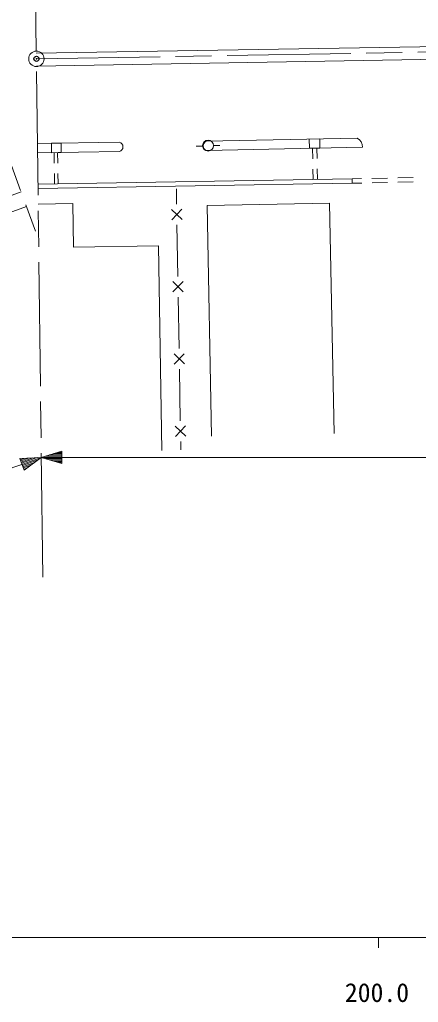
# Model space of a CAD drawing. Units: millimetres, scale not verified. Extents: x 40000 to 680000, y 20000 to 380000.
# Drawn here: x 233178 to 271860, y 198715 to 293940 of the extents above; entities that cross this region are included whole.
import ezdxf
from ezdxf.enums import TextEntityAlignment as Align

# ---------------------------------------------------------------- set-up
doc = ezdxf.new("R2010")
doc.units = ezdxf.units.MM
doc.header["$LTSCALE"] = 1000
doc.header["$PDMODE"] = 32
doc.header["$PDSIZE"] = 500
doc.linetypes.add('CHAIN', pattern=[18.5, 12, -1.5, 3.5, -1.5])
for name, color, linetype, lineweight in [('M-BGD', 7, 'Continuous', 13), ('M-BMK', 2, 'CHAIN', 13), ('M-BMK-SRVR', 3, 'Continuous', 13), ('M-STR-HTXT', 7, 'Continuous', 13), ('M-STR-STRD', 7, 'Continuous', 13), ('M-TTL-BAND', 7, 'Continuous', 13)]:
    doc.layers.add(name, color=color, linetype=linetype, lineweight=lineweight)
doc.layers.add('M-OTRS', color=6, linetype='Continuous')
doc.styles.add('ＭＳ ゴシック', font='')
doc.styles.get('ＭＳ ゴシック').set_extended_font_data('MS Gothic')

msp = doc.modelspace()

# ---------------------------------------------------------------- linework, layer by layer
at = {"layer": 'M-BGD'}
for p, q in [((236254, 281958), (237201, 281974)), ((236269, 281041), (236254, 281958)), ((237201, 281974), (237216, 281057)), ((261267, 282365), (262297, 282387)), ((261286, 281479), (261267, 282365)), ((262297, 282387), (262316, 281501)), ((237216, 281057), (236269, 281041)), ((236535, 280034), (236517, 281046)), ((236871, 280039), (236854, 281051)), ((250930, 281688), (250311, 281684)), ((252585, 281732), (251978, 281737)), ((262316, 281501), (261286, 281479)), ((261606, 280466), (261588, 281486)), ((262035, 280475), (262018, 281495)), ((236569, 278022), (236551, 279034)), ((236905, 278028), (236888, 279039)), ((261640, 278447), (261623, 279466)), ((262069, 278454), (262052, 279475)), ((234954, 277995), (265446, 278511)), ((234961, 277573), (265453, 278090)), ((265446, 278511), (266357, 278533)), ((265446, 278511), (265453, 278090)), ((265453, 278090), (266365, 278110)), ((267357, 278556), (268856, 278591)), ((267364, 278131), (268864, 278163)), ((269856, 278614), (271356, 278649)), ((269864, 278184), (271364, 278216)), ((233332, 277244), (216735, 271307)), ((248380, 277562), (248406, 276063)), ((229438, 274228), (233852, 275826)), ((238337, 276128), (234982, 276072)), ((238407, 271900), (238337, 276128)), ((248932, 274572), (247915, 275554)), ((248915, 275571), (247932, 274554)), ((251366, 275916), (263250, 276144)), ((251795, 253594), (251366, 275916)), ((263250, 276144), (263678, 253823)), ((248440, 274063), (248526, 269064)), ((246638, 272035), (238407, 271900)), ((246964, 252183), (246638, 272035)), ((249052, 267573), (248035, 268555)), ((249035, 268572), (248052, 267555)), ((248561, 267064), (248646, 262065)), ((249172, 260574), (248155, 261556)), ((249155, 261573), (248172, 260556)), ((248681, 260065), (248767, 255066)), ((249292, 253575), (248275, 254557)), ((249275, 254574), (248293, 253557)), ((248801, 253066), (248815, 252266))]:
    msp.add_line(p, q, dxfattribs=at)
msp.add_circle((251453, 281733), 525, dxfattribs=at)
at = {"layer": 'M-BMK'}
for p, q in [((234795, 290888), (234184, 340359)), ((234804, 290144), (295126, 291175)), ((229146, 288661), (234730, 273431)), ((235424, 239928), (234813, 289393))]:
    msp.add_line(p, q, dxfattribs=at)
at = {"layer": 'M-BMK-SRVR'}
msp.add_circle((234804, 290144), 750, dxfattribs=at)
at = {"layer": 'M-OTRS'}
msp.add_point((234804, 290144), dxfattribs=at)
at = {"layer": 'M-STR-HTXT'}
for p, q in [((235281, 251524), (233197, 251399)), ((233197, 251399), (233610, 250272)), ((233614, 251424), (233238, 251286)), ((233279, 251173), (234030, 251449)), ((234447, 251474), (233321, 251061)), ((233362, 250948), (234864, 251499)), ((235281, 251524), (233403, 250835)), ((235281, 251524), (233610, 250272)), ((235281, 251524), (237281, 252124)), ((235281, 251524), (237281, 250924)), ((235281, 251524), (237281, 251524)), ((237281, 251644), (235681, 251644)), ((237281, 251404), (235681, 251404)), ((236081, 251764), (237281, 251764)), ((237281, 251884), (236481, 251884)), ((236881, 252004), (237281, 252004)), ((237281, 250924), (237281, 252124)), ((237281, 251524), (319643, 251524)), ((233445, 250723), (234947, 251274)), ((234613, 251023), (233486, 250610)), ((233527, 250497), (234278, 250773)), ((233944, 250523), (233569, 250385)), ((236081, 251284), (237281, 251284)), ((237281, 251164), (236481, 251164)), ((236881, 251044), (237281, 251044))]:
    msp.add_line(p, q, dxfattribs=at)
msp.add_arc((174816, 416304), 175523, 249.88553, 289.49745, dxfattribs=at)
at = {"layer": 'M-STR-STRD'}
for p, q in [((234795, 290677), (295117, 291708)), ((234816, 289427), (295139, 290459)), ((234906, 281936), (242838, 282066)), ((251272, 282149), (265926, 282465)), ((234920, 281020), (242853, 281149)), ((251291, 281263), (266436, 281590))]:
    msp.add_line(p, q, dxfattribs=at)
for centre, radius, start, end in [((242730, 281605), 473, 285.06864, 76.79832), ((251475, 281710), 483, 114.84365, 247.63038), ((265492, 281626), 945, 357.86661, 62.66279)]:
    msp.add_arc(centre, radius, start, end, dxfattribs=at)
at = {"layer": 'M-TTL-BAND'}
for p, q in [((40000, 205000), (579000, 205000)), ((268000, 205000), (268000, 204000))]:
    msp.add_line(p, q, dxfattribs=at)

# ---------------------------------------------------------------- texts
at = {"layer": 'M-TTL-BAND', "style": 'ＭＳ ゴシック'}
msp.add_text('200.0', height=1833, dxfattribs=at).set_placement((267844, 198195), align=Align.BOTTOM_CENTER)

doc.saveas('drawing.dxf')
